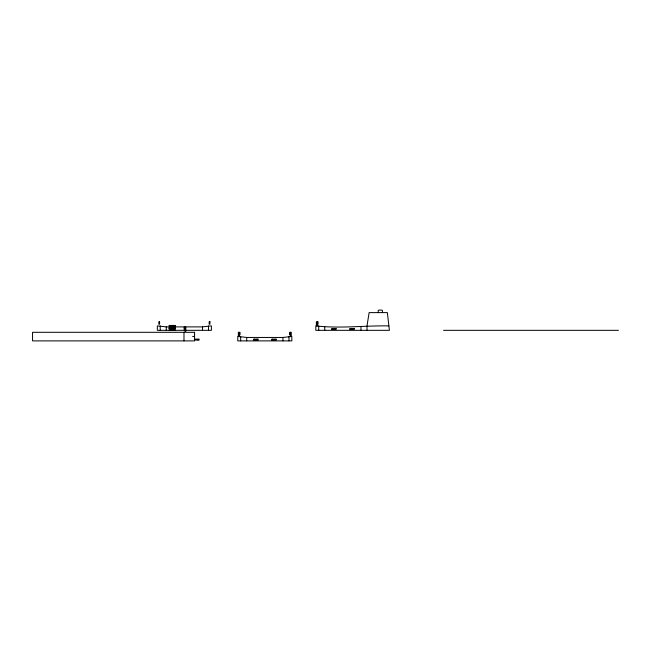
<?xml version="1.0" encoding="UTF-8"?>
<svg xmlns="http://www.w3.org/2000/svg" width="651" height="651" viewBox="0 0 651 651"><rect width="100%" height="100%" fill="white"/><g stroke="black" fill="none" stroke-linecap="round" stroke-linejoin="round"><path stroke-width="0.98" d="M202.485 326.892L211.404 325.891L211.404 330.326L157.339 330.326L157.339 325.891L166.265 326.892L202.485 326.892L202.485 330.326M282.916 337.454L291.843 336.453L291.843 340.888L237.778 340.888L237.778 336.453L246.705 337.454L282.916 337.454L282.916 340.888M367.001 330.326L367.001 325.891L369.133 312.61L387.353 312.61L389.404 330.326L315.825 330.326L315.825 325.891C340.099 328.698 364.536 325.5 388.891 325.891M317.306 324.222L318.054 324.222L318.054 321.749L316.378 321.749L316.378 325.891M169.244 325.427L175.306 325.435M169.008 325.63L175.534 325.646M169.244 327.038L169.675 327.038M169.366 327.103L175.306 327.054M169.008 327.25L175.534 327.258M169.008 328.503L175.534 328.519M169.244 328.641L169.675 328.641M170.057 328.649L174.973 328.649M170.001 328.722L175.029 328.722M169.008 328.845L175.534 328.861M184.884 329.642L184.135 329.642L184.135 327.176L185.812 327.176L185.812 331.31L184.884 331.31L184.884 327.176M169.008 330.106L175.534 330.122M443.567 330.326L618.45 330.326M239.259 334.785L240.016 334.785L240.016 332.311L238.339 332.311L238.339 336.453M290.362 334.785L289.614 334.785L289.614 332.311L291.29 332.311L291.29 336.453M192.647 336.453L194.568 336.453M194.568 339.171L199.116 339.171L199.116 340.058L194.568 340.058M382.43 312.61L382.43 310.478L381.901 310.112L378.736 310.112L378.223 310.478L378.223 312.61M360.963 326.892L360.963 330.326M353.045 328.609L353.045 329.496M350.775 328.609L350.775 329.496M334.94 328.609L334.94 329.496M332.669 328.609L332.669 329.496M324.751 326.892L324.751 330.326M318.713 325.891L318.713 330.326M317.306 321.749L317.306 325.891M290.362 332.311L290.362 336.453M288.954 336.453L288.954 340.888M274.999 339.171L274.999 340.058M272.728 339.171L272.728 340.058M256.893 339.171L256.893 340.058M254.622 339.171L254.622 340.058M246.705 337.454L246.705 340.888M240.667 336.453L240.667 340.888M239.259 332.311L239.259 336.453M208.515 325.891L208.515 330.326M197.977 339.171L197.977 340.058M183.981 332.303L183.981 340.888M166.265 326.892L166.265 330.326M160.227 325.891L160.227 330.326M159.576 321.749L158.82 321.749L158.82 324.222L159.576 324.222L159.576 321.749M209.931 321.749L209.174 321.749L209.174 324.222L209.931 324.222L209.931 321.749M336.079 328.609L331.53 328.609L331.53 329.496L336.079 329.496L336.079 328.609M354.185 328.609L349.636 328.609L349.636 329.496L354.185 329.496L354.185 328.609M194.568 332.311L32.55 332.303L32.55 340.888L194.568 340.888L194.568 332.303M258.032 339.171L253.483 339.171L253.483 340.058L258.032 340.058L258.032 339.171M276.138 339.171L271.589 339.171L271.589 340.058L276.138 340.058L276.138 339.171"/></g></svg>
